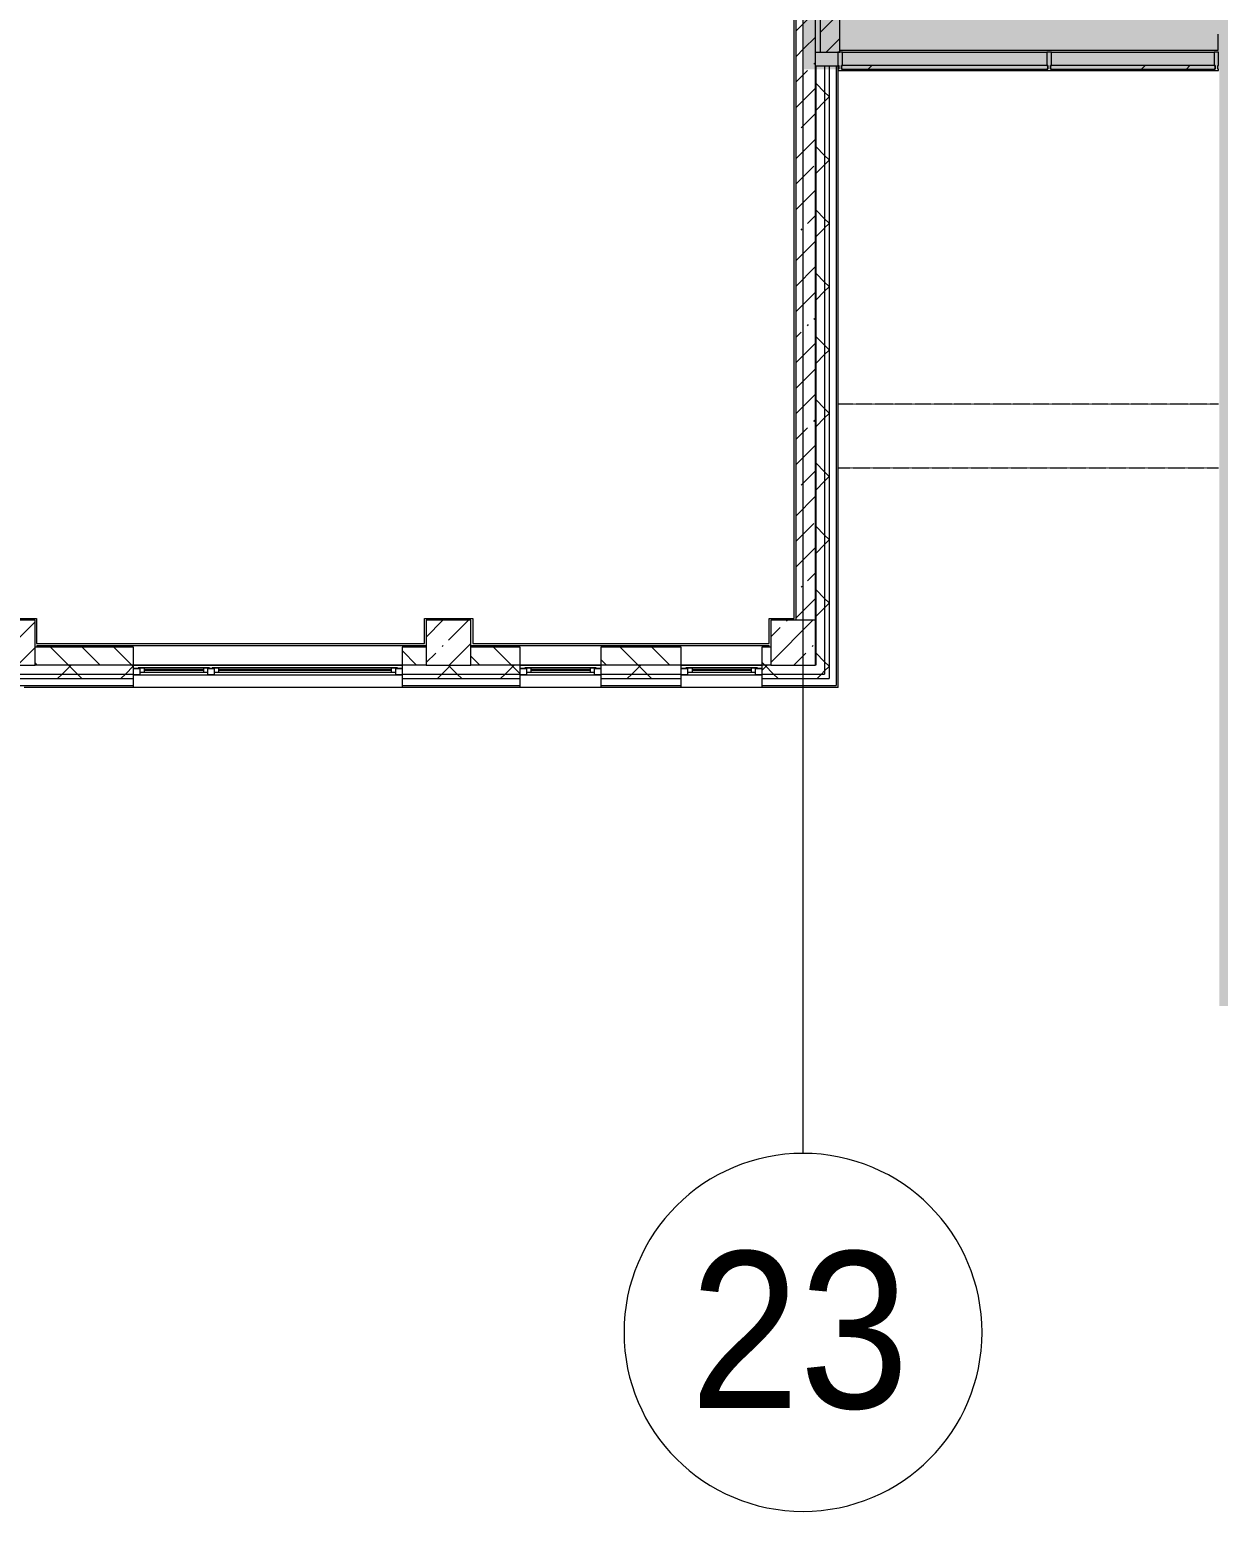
# Model space of a CAD drawing. Header units: millimetres. Extents: x 81773 to 282675, y -8553 to 29000.
# Drawn here: x 223722 to 237003, y -5906 to 10650 of the extents above; entities that cross this region are included whole.
import ezdxf

# ---------------------------------------------------------------- set-up
doc = ezdxf.new("R2010")
doc.units = ezdxf.units.MM
doc.linetypes.add('200_ШТРИХ__ш1_п0_6_', pattern=[1.6, 1, -0.6])
doc.linetypes.add('Осевая', pattern=[3175, 635, -476.25, 1587.5, -476.25])
doc.layers.add('A-DETL-GENF-5', color=7, linetype='Continuous', lineweight=9, true_color=0xc0c0c0, transparency=0.4)
for name, color, linetype, lineweight in [('A-DETL-MBND-1', 7, '200_ШТРИХ__ш1_п0_6_', 9), ('A-GLAZ-3', 7, 'Continuous', 5), ('A-GLAZ-CURT-2', 7, 'Continuous', 5), ('A-GLAZ-CWMG-2', 7, 'Continuous', 5), ('A-WALL', 7, 'Continuous', 9), ('A-WALL-2', 7, 'Continuous', 5), ('I-WALL-4', 7, 'Continuous', 5), ('S-COLS-2', 7, 'Continuous', 5), ('Оси', 7, 'Continuous', 9), ('Оси-1', 7, 'Continuous', 20), ('Оси-2', 7, 'Осевая', 9)]:
    doc.layers.add(name, color=color, linetype=linetype, lineweight=lineweight)
for name, color, linetype, lineweight, true_color in [('A-FLOR-2', 7, 'Continuous', 5, 0xb7b7b7), ('A-FLOR-3', 7, 'Continuous', 5, 0xaaaaaa), ('A-GLAZ-CURT-3', 7, 'Continuous', 5, 0x737373), ('A-GLAZ-CWMG-3', 7, 'Continuous', 5, 0x737373), ('A-GLAZ-CWMG-4', 7, 'Continuous', 5, 0x383e42), ('A-WALL-3', 7, 'Continuous', 5, 0x737373), ('I-WALL-5', 7, 'Continuous', 5, 0x737373)]:
    doc.layers.add(name, color=color, linetype=linetype, lineweight=lineweight, true_color=true_color)
doc.styles.add('Arial_1', font='arial.ttf', dxfattribs={"width": 0.9, "height": 1750})
pattern_1 = [(45, (147802.7, 0), (-285.1231, 285.1231), []), (45, (148087.8, 0), (-285.1231, 285.1231), [504.031, -100.806, 16.764, -84.042])]
pattern_2 = [(45, (147802.7, 0), (-353.5534, 353.5534), []), (135, (147802.7, 0), (-353.5534, -353.5534), [])]

# ---------------------------------------------------------------- blocks, each defined once
blk = doc.blocks.new('BSC_Колонна _Прямоугольная - 500х500-V111-3_3_3_птичка')
at = {"layer": 'S-COLS-2'}
h = blk.add_hatch(dxfattribs=at)
h.set_pattern_fill('FP_72', color=256, style=0, pattern_type=2)
h.set_pattern_definition([(45, (-75730, -3800), (-285.1231, 285.1231), []), (45, (-75444.88, -3800), (-285.1231, 285.1231), [504.031, -100.806, 16.764, -84.042])])
h.paths.add_polyline_path([(-250, -250), (250, -250), (250, 250), (-250, 250), (-250, 71)])
for p, q in [((250, 250), (-250, 250)), ((-250, 250), (-250, -250)), ((250, -250), (250, 250)), ((-250, -250), (250, -250))]:
    blk.add_line(p, q, dxfattribs=at)
blk = doc.blocks.new('BSC_Колонна _Прямоугольная - 500х500-V112-3_3_3_птичка')
at = {"layer": 'S-COLS-2'}
h = blk.add_hatch(dxfattribs=at)
h.set_pattern_fill('FP_73', color=256, style=0, pattern_type=2)
h.set_pattern_definition([(45, (-80600, -3800), (-285.1231, 285.1231), []), (45, (-80314.88, -3800), (-285.1231, 285.1231), [504.031, -100.806, 16.764, -84.042])])
h.paths.add_polyline_path([(-250, -250), (250, -250), (250, 250), (-250, 250)])
for p, q in [((250, 250), (-250, 250)), ((-250, 250), (-250, -250)), ((250, -250), (250, 250)), ((-250, -250), (250, -250))]:
    blk.add_line(p, q, dxfattribs=at)
blk = doc.blocks.new('120_Окно_СКБ_2Ст - 120_Окно_СКБ_2Ст 3000х2500 _мал_створка слева_-22809161-3_3_3_птичка')
at = {"layer": 'A-GLAZ-3'}
for p, q in [((-1500, -75), (-1500, -5)), ((-1500, -5), (-1430, -5)), ((1500, -5), (-1500, -5)), ((-1430, -75), (-1500, -75)), ((-1500, -75), (-1450, -75)), ((-1430, -75), (-1450, -75)), ((-1450, -75), (-1450, -85)), ((-1450, -85), (620, -85)), ((620, -85), (-1450, -85)), ((-1430, -5), (-1430, -75)), ((600, -35), (-1430, -35)), ((-1430, -35), (-1430, -75)), ((-1380, -85), (-1380, -35)), ((-1380, -55), (550, -55)), ((550, -65), (-1380, -65)), ((550, -85), (550, -35)), ((600, -75), (600, -5)), ((600, -5), (670, -5)), ((600, -75), (600, -35)), ((670, -75), (600, -75)), ((620, -75), (600, -75)), ((620, -75), (650, -75)), ((620, -85), (620, -75)), ((670, -75), (650, -75)), ((650, -75), (650, -85)), ((650, -85), (1450, -85)), ((1450, -85), (650, -85)), ((670, -5), (670, -75)), ((1430, -35), (670, -35)), ((670, -35), (670, -75)), ((720, -85), (720, -35)), ((720, -55), (1380, -55)), ((1380, -65), (720, -65)), ((1380, -85), (1380, -35)), ((1430, -75), (1430, -5)), ((1430, -5), (1500, -5)), ((1430, -75), (1430, -35)), ((1500, -75), (1430, -75)), ((1450, -75), (1430, -75)), ((1450, -75), (1500, -75)), ((1450, -85), (1450, -75)), ((1500, -5), (1500, -75))]:
    blk.add_line(p, q, dxfattribs=at)
blk = doc.blocks.new('120_Окно_СКБ_1Ст - 120_Окно_СКБ_1Ст 900х2500_h_-19906774-3_3_3_птичка')
at = {"layer": 'A-GLAZ-3'}
for p, q in [((-450, -75), (-450, -5)), ((-450, -5), (-380, -5)), ((450, -5), (-450, -5)), ((-380, -75), (-450, -75)), ((-450, -75), (-400, -75)), ((-380, -75), (-400, -75)), ((-400, -75), (-400, -85)), ((-400, -85), (400, -85)), ((400, -85), (-400, -85)), ((-380, -5), (-380, -75)), ((380, -35), (-380, -35)), ((-380, -35), (-380, -75)), ((-330, -85), (-330, -35)), ((-330, -55), (330, -55)), ((330, -65), (-330, -65)), ((330, -85), (330, -35)), ((380, -75), (380, -5)), ((380, -5), (450, -5)), ((380, -75), (380, -35)), ((450, -75), (380, -75)), ((400, -75), (380, -75)), ((400, -75), (450, -75)), ((400, -85), (400, -75)), ((450, -5), (450, -75))]:
    blk.add_line(p, q, dxfattribs=at)
blk = doc.blocks.new('120_Окно_СКБ_1Ст - 120_Окно_СКБ_1Ст 900х2500_h_-V202-3_3_3_птичка')
at = {"layer": 'A-GLAZ-3'}
for p, q in [((-450, -75), (-450, -5)), ((-450, -5), (-380, -5)), ((450, -5), (-450, -5)), ((-380, -75), (-450, -75)), ((-450, -75), (-400, -75)), ((-380, -75), (-400, -75)), ((-400, -75), (-400, -85)), ((-400, -85), (400, -85)), ((400, -85), (-400, -85)), ((-380, -5), (-380, -75)), ((380, -35), (-380, -35)), ((-380, -35), (-380, -75)), ((-330, -85), (-330, -35)), ((-330, -55), (330, -55)), ((330, -65), (-330, -65)), ((330, -85), (330, -35)), ((380, -75), (380, -5)), ((380, -5), (450, -5)), ((380, -75), (380, -35)), ((450, -75), (380, -75)), ((400, -75), (380, -75)), ((400, -85), (400, -75)), ((402, -75), (450, -75)), ((450, -5), (450, -75))]:
    blk.add_line(p, q, dxfattribs=at)
blk = doc.blocks.new('Системная панель - Стекло - 40мм-33184352-3_3_3_птичка')
at = {"layer": 'A-GLAZ-CURT-2'}
h = blk.add_hatch(dxfattribs=at)
h.set_pattern_fill('FP_135', color=256, style=0, pattern_type=2)
h.set_pattern_definition([(45, (-86642.5, -9710), (-1414.214, 1414.214), [1000, -3000]), (45, (-87642.5, -10210), (-1414.214, 1414.214), [3000, -1000]), (45, (-85642.5, -10710), (-1414.214, 1414.214), [1000, -3000])])
h.paths.add_polyline_path([(1153, 0), (1153, 40), (-1153, 40), (-1153, 0), (604, 0)])
at = {"layer": 'A-GLAZ-CURT-3'}
for p, q in [((1153, 40), (-1153, 40)), ((-1153, 40), (-1153, 0)), ((-1153, 0), (1153, 0)), ((1153, 0), (1153, 40))]:
    blk.add_line(p, q, dxfattribs=at)
blk = doc.blocks.new('Системная панель - Стекло - 40мм-33184353-3_3_3_птичка')
at = {"layer": 'A-GLAZ-CURT-2'}
h = blk.add_hatch(dxfattribs=at)
h.set_pattern_fill('FP_136', color=256, style=0, pattern_type=2)
h.set_pattern_definition([(45, (-88744.2, -9710), (-1414.214, 1414.214), [1000, -3000]), (45, (-89744.2, -10210), (-1414.214, 1414.214), [3000, -1000]), (45, (-87744.2, -10710), (-1414.214, 1414.214), [1000, -3000])])
h.paths.add_polyline_path([(919, 0), (919, 40), (-919, 40), (-919, 0), (622, 0)])
at = {"layer": 'A-GLAZ-CURT-3'}
for p, q in [((919, 40), (-919, 40)), ((-919, 40), (-919, 0)), ((-919, 0), (919, 0)), ((919, 0), (919, 40))]:
    blk.add_line(p, q, dxfattribs=at)
blk = doc.blocks.new('Прямоугольный импост - Импост структурный с накладкой - 190мм-33184356-3_3_3_птичка')
at = {"layer": 'A-GLAZ-CWMG-2'}
for p, q in [((-50, 2), (-50, 17)), ((-50, 17), (0, 17)), ((0, 17), (0, 2))]:
    blk.add_line(p, q, dxfattribs=at)
at = {"layer": 'A-GLAZ-CWMG-3'}
for p, q in [((-40, 0), (-50, 0)), ((-40, -40), (-40, 0)), ((0, 0), (-10, 0)), ((-10, 0), (-10, -40)), ((-50, -190), (-50, -40)), ((-50, -40), (-40, -40)), ((-10, -40), (0, -40)), ((0, -40), (0, -190)), ((0, -190), (-50, -190))]:
    blk.add_line(p, q, dxfattribs=at)
blk = doc.blocks.new('Прямоугольный импост - Импост структурный с накладкой - 190мм-33184358-3_3_3_птичка')
at = {"layer": 'A-GLAZ-CWMG-2'}
for p, q in [((0, 17), (-50, 17)), ((-50, 17), (-50, 2)), ((0, 2), (0, 17))]:
    blk.add_line(p, q, dxfattribs=at)
at = {"layer": 'A-GLAZ-CWMG-3'}
for p, q in [((-50, 0), (-40, 0)), ((-40, 0), (-40, -40)), ((-10, -40), (-10, 0)), ((-10, 0), (0, 0)), ((-40, -40), (-50, -40)), ((-50, -40), (-50, -190)), ((0, -40), (-10, -40)), ((0, -190), (0, -40)), ((-50, -190), (0, -190))]:
    blk.add_line(p, q, dxfattribs=at)
blk = doc.blocks.new('Прямоугольный импост - Импост структурный с накладкой - 190мм-33184349-3_3_3_птичка')
at = {"layer": 'A-GLAZ-CWMG-2'}
for p, q in [((-25, 2), (-25, 17)), ((-25, 17), (25, 17)), ((25, 17), (25, 2))]:
    blk.add_line(p, q, dxfattribs=at)
at = {"layer": 'A-GLAZ-CWMG-3'}
for p, q in [((-15, 0), (-25, 0)), ((-15, -40), (-15, 0)), ((25, 0), (15, 0)), ((15, 0), (15, -40)), ((-25, -190), (-25, -40)), ((-25, -40), (-15, -40)), ((15, -40), (25, -40)), ((25, -40), (25, -190)), ((25, -190), (-25, -190))]:
    blk.add_line(p, q, dxfattribs=at)
blk = doc.blocks.new('Прямоугольный импост - Импост структурный с накладкой - 190мм-23186050-3_3_3_птичка')
at = {"layer": 'A-GLAZ-CWMG-4'}
for points in [[(87285, 10250), (87285, 10400), (85000, 10400), (85000, 10250), (86747, 10250)], [(86747, 10193), (87285, 10193), (87285, 10208), (85000, 10208), (85000, 10193)], [(87285, 10208), (87285, 10210), (86747, 10208)]]:
    blk.add_hatch(color=256, dxfattribs=at).paths.add_polyline_path(points)
at = {"layer": 'A-GLAZ-CWMG-2'}
blk.add_line((85000, 10193), (87285, 10193), dxfattribs=at)
at = {"layer": 'A-GLAZ-CWMG-3'}
blk.add_line((85000, 10400), (87285, 10400), dxfattribs=at)
blk = doc.blocks.new('Прямоугольный импост - Импост структурный с накладкой - 190мм-23186051-3_3_3_птичка')
at = {"layer": 'A-GLAZ-CWMG-4'}
for points in [[(88000, 10250), (88000, 10400), (87335, 10400), (87335, 10250)], [(88000, 10208), (88000, 10210), (87335, 10208)], [(88000, 10193), (88000, 10208), (87335, 10208), (87335, 10193)]]:
    blk.add_hatch(color=256, dxfattribs=at).paths.add_polyline_path(points)
at = {"layer": 'A-GLAZ-CWMG-2'}
blk.add_line((87335, 10193), (88000, 10193), dxfattribs=at)
at = {"layer": 'A-GLAZ-CWMG-3'}
blk.add_line((87335, 10400), (88000, 10400), dxfattribs=at)
blk = doc.blocks.new('Прямоугольный импост - Импост структурный с накладкой - 190мм-23186052-3_3_3_птичка')
at = {"layer": 'A-GLAZ-CWMG-4'}
for points in [[(88000, 10250), (89154, 10250), (89154, 10400), (88000, 10400), (88000, 10380)], [(88000, 10193), (89154, 10193), (89154, 10208), (88000, 10208)]]:
    blk.add_hatch(color=256, dxfattribs=at).paths.add_polyline_path(points)
at = {"layer": 'A-GLAZ-CWMG-2'}
blk.add_line((88000, 10193), (89154, 10193), dxfattribs=at)
at = {"layer": 'A-GLAZ-CWMG-3'}
blk.add_line((88000, 10400), (89154, 10400), dxfattribs=at)
blk = doc.blocks.new('парапет9 - парапет-22867712-3_3_3_птичка')
at = {"layer": 'A-DETL-MBND-1'}
for p, q in [((89202, 7964), (84952, 7964)), ((84952, 7255), (89202, 7255))]:
    blk.add_line(p, q, dxfattribs=at)
blk = doc.blocks.new('BSC_Колонна _Прямоугольная - 500х500-V225-3_3_3_птичка')
at = {"layer": 'S-COLS-2'}
h = blk.add_hatch(dxfattribs=at)
h.set_pattern_fill('FP_140', color=256, style=0, pattern_type=2)
h.set_pattern_definition([(45, (-84450, -3800), (-285.1231, 285.1231), []), (45, (-84164.88, -3800), (-285.1231, 285.1231), [504.031, -100.806, 16.764, -84.042])])
h.paths.add_polyline_path([(-250, -250), (250, -250), (250, 250), (-250, 250)])
for p, q in [((250, 250), (-250, 250)), ((-250, 250), (-250, -250)), ((250, -250), (250, 250)), ((-250, -250), (250, -250))]:
    blk.add_line(p, q, dxfattribs=at)
blk = doc.blocks.new('Ось сетки - D8-29747960-3_3_3_птичка')
at = {"layer": 'Оси-1'}
for start, end in [(360, 180), (180, 360)]:
    blk.add_arc((0, 0), 4, start, end, dxfattribs=at)

msp = doc.modelspace()

# ---------------------------------------------------------------- hatches: boundary and pattern name
at = {"layer": 'A-DETL-GENF-5'}
msp.add_hatch(color=256, dxfattribs=at).paths.add_polyline_path([(269518.6, -258), (273035.7, -258), (273035.7, 21479), (241135.7, 21479), (241135.7, 27379), (232372.7, 27379), (232372.7, 10208.3), (237012.7, 10208.3), (237012.7, -258), (268458.9, -258)])
at = {"layer": 'A-WALL-2'}
h = msp.add_hatch(dxfattribs=at)
h.set_pattern_fill('FP_84', color=256, style=0, pattern_type=2)
h.set_pattern_definition(pattern_2)
h.paths.add_polyline_path([(232504.3, 10208.3), (232604.3, 10208.3), (232604.3, 10242), (232504.3, 10242)])
h = msp.add_hatch(dxfattribs=at)
h.set_pattern_fill('FP_84', color=256, style=0, pattern_type=2)
h.set_pattern_definition(pattern_2)
h.paths.add_polyline_path([(232604.3, 3450), (232603.8, 10208.3), (232504.3, 10208.3), (232504.3, 3450)])
h = msp.add_hatch(dxfattribs=at)
h.set_pattern_fill('FP_84', color=256, style=0, pattern_type=2)
h.set_pattern_definition(pattern_2)
h.paths.add_polyline_path([(232604.3, 10208.3), (232654.3, 10208.3), (232654.3, 10242), (232604.3, 10242)])
h = msp.add_hatch(dxfattribs=at)
h.set_pattern_fill('FP_84', color=256, style=0, pattern_type=2)
h.set_pattern_definition(pattern_2)
h.paths.add_polyline_path([(232654.3, 3400), (232654, 10208.3), (232604.3, 10208.3), (232604.3, 3400)])
h = msp.add_hatch(dxfattribs=at)
h.set_pattern_fill('FP_82', color=256, style=0, pattern_type=2)
h.set_pattern_definition([(135, (147802.7, 0), (-176.7767, -176.7767), [])])
h.paths.add_polyline_path([(232002.7, 3550), (232002.7, 3750), (231902.7, 3750), (231902.7, 3550)])
h.paths.add_polyline_path([(231002.7, 3550), (231002.7, 3750), (230102.7, 3750), (230102.7, 3550), (230310.7, 3550)])
h.paths.add_polyline_path([(224882.7, 3550), (224882.7, 3750), (223782.7, 3750), (223782.7, 3550), (223952.7, 3550)])
h.paths.add_polyline_path([(228152.7, 3550), (228152.7, 3750), (227882.7, 3750), (227882.7, 3550)])
h.paths.add_polyline_path([(228652.7, 3550), (229202.7, 3550), (229202.7, 3750), (228652.7, 3750), (228652.7, 3666.7)])
h = msp.add_hatch(dxfattribs=at)
h.set_pattern_fill('FP_84', color=256, style=0, pattern_type=2)
h.set_pattern_definition(pattern_2)
h.paths.add_polyline_path([(232502.7, 3450), (232504.3, 3450), (232502.7, 3550), (231902.7, 3550), (231902.7, 3450), (232430.1, 3450)])
h.paths.add_polyline_path([(228191.4, 3450), (229202.7, 3450), (229202.7, 3550), (227882.7, 3550), (227882.7, 3450)])
h.paths.add_polyline_path([(223952.7, 3450), (224882.7, 3450), (224882.7, 3550), (223502.7, 3550), (223502.7, 3450), (223782.7, 3450)])
h.paths.add_polyline_path([(230102.7, 3450), (231002.7, 3450), (231002.7, 3550), (230102.7, 3550)])
h = msp.add_hatch(dxfattribs=at)
h.set_pattern_fill('FP_84', color=256, style=0, pattern_type=2)
h.set_pattern_definition(pattern_2)
h.paths.add_polyline_path([(230102.7, 3400), (231002.7, 3400), (231002.7, 3450), (230102.7, 3450)])
h.paths.add_polyline_path([(232604.3, 3400), (232604.3, 3450), (231902.7, 3450), (231902.7, 3400), (232504.3, 3400)])
h.paths.add_polyline_path([(224882.7, 3400), (224882.7, 3450), (223502.7, 3450), (223502.7, 3400), (223952.7, 3400)])
h.paths.add_polyline_path([(227882.7, 3400), (229202.7, 3400), (229202.7, 3450), (227882.7, 3450)])
at = {"layer": 'I-WALL-4'}
h = msp.add_hatch(dxfattribs=at)
h.set_pattern_fill('FP_80', color=256, style=0, pattern_type=2)
h.set_pattern_definition(pattern_1)
h.paths.add_polyline_path([(232552.7, 10400), (232772.7, 10400), (232772.7, 19100), (232552.7, 19100), (232552.7, 10439.8)])
h = msp.add_hatch(dxfattribs=at)
h.set_pattern_fill('FP_80', color=256, style=0, pattern_type=2)
h.set_pattern_definition(pattern_1)
h.paths.add_polyline_path([(232282.7, 4050), (232502.7, 4050), (232502.7, 10208.3), (232372.7, 10208.3), (232372.7, 15130), (232282.7, 15130), (232282.7, 4462.7)])
h = msp.add_hatch(dxfattribs=at)
h.set_pattern_fill('FP_80', color=256, style=0, pattern_type=2)
h.set_pattern_definition(pattern_1)
h.paths.add_polyline_path([(232430.1, 10208.3), (232502.7, 10208.3), (232502.7, 15130), (232372.7, 15130), (232372.7, 10208.3)])

# ---------------------------------------------------------------- linework, layer by layer
at = {"layer": 'A-DETL-MBND-1'}
for p, q in [((232502.7, 10400), (232552.7, 10400)), ((232752.7, 10242), (232752.7, 10250))]:
    msp.add_line(p, q, dxfattribs=at)
at = {"layer": 'A-FLOR-2'}
for p, q in [((237001.7, 10420), (237001.7, 10600)), ((232772.7, 10420), (237001.7, 10420))]:
    msp.add_line(p, q, dxfattribs=at)
at = {"layer": 'A-FLOR-3'}
for p, q in [((232262.7, 4070), (232262.7, 10879)), ((223523.7, 4070), (223797.7, 4070)), ((223797.7, 4070), (223797.7, 3791)), ((228132.7, 3791), (228132.7, 4070)), ((228132.7, 4070), (228672.7, 4070)), ((228672.7, 4070), (228672.7, 3790)), ((231982.7, 3790), (231982.7, 4070)), ((231982.7, 4070), (232262.7, 4070)), ((223797.7, 3791), (228132.7, 3791)), ((228672.7, 3790), (231982.7, 3790))]:
    msp.add_line(p, q, dxfattribs=at)
at = {"layer": 'A-WALL'}
for p, q in [((232604.3, 10242), (232604.3, 3450)), ((232654.3, 10242), (232654.3, 3400)), ((232734.3, 10242), (232734.3, 3320)), ((224882.7, 3550), (223782.7, 3550)), ((228152.7, 3550), (227882.7, 3550)), ((229202.7, 3550), (228652.7, 3550)), ((231002.7, 3550), (230102.7, 3550)), ((232002.7, 3550), (231902.7, 3550)), ((223502.7, 3450), (224882.7, 3450)), ((223502.7, 3400), (224882.7, 3400)), ((223502.7, 3320), (224882.7, 3320)), ((227882.7, 3450), (229202.7, 3450)), ((227882.7, 3400), (229202.7, 3400)), ((227882.7, 3320), (229202.7, 3320)), ((230102.7, 3450), (231002.7, 3450)), ((230102.7, 3400), (231002.7, 3400)), ((230102.7, 3320), (231002.7, 3320)), ((231902.7, 3450), (232604.3, 3450)), ((231902.7, 3400), (232654.3, 3400)), ((231902.7, 3320), (232734.3, 3320))]:
    msp.add_line(p, q, dxfattribs=at)
at = {"layer": 'A-WALL-2'}
for p, q in [((232504.3, 10242), (232504.3, 3550)), ((232754.3, 3300), (232754.3, 10242)), ((224882.7, 3750), (223782.7, 3750)), ((224882.7, 3300), (224882.7, 3750)), ((227882.7, 3750), (227882.7, 3300)), ((228152.7, 3750), (227882.7, 3750)), ((229202.7, 3750), (228652.7, 3750)), ((229202.7, 3300), (229202.7, 3750)), ((230102.7, 3750), (230102.7, 3300)), ((231002.7, 3750), (230102.7, 3750)), ((231002.7, 3300), (231002.7, 3750)), ((231902.7, 3750), (231902.7, 3300)), ((232002.7, 3750), (231902.7, 3750)), ((224882.7, 3550), (227882.7, 3550)), ((229202.7, 3550), (230102.7, 3550)), ((231002.7, 3550), (231902.7, 3550)), ((232754.3, 3300), (223660.7, 3300))]:
    msp.add_line(p, q, dxfattribs=at)
at = {"layer": 'A-WALL-3'}
msp.add_line((232754.3, 10242), (232504.3, 10242), dxfattribs=at)
at = {"layer": 'I-WALL-4'}
for p, q in [((232282.7, 10900), (232282.7, 4050)), ((232502.7, 4050), (232502.7, 10375.5)), ((223802.7, 3770), (228152.7, 3770)), ((223802.7, 3770), (223802.7, 3750)), ((228652.7, 3770), (231982.7, 3770)), ((231982.7, 3750), (231982.7, 3770)), ((227882.7, 3550), (224882.7, 3550)), ((230102.7, 3550), (229202.7, 3550)), ((231902.7, 3550), (231002.7, 3550))]:
    msp.add_line(p, q, dxfattribs=at)
at = {"layer": 'I-WALL-5'}
for p, q in [((232552.7, 19100), (232552.7, 10400)), ((232502.7, 10380), (232502.7, 15130)), ((232772.7, 10400), (232772.7, 13400)), ((232552.7, 10400), (232772.7, 10400))]:
    msp.add_line(p, q, dxfattribs=at)
at = {"layer": 'Оси'}
for p, q in [((232362.7, 10029.8), (232362.7, 21915.1)), ((232362.7, -1906.3), (232362.7, 9979))]:
    msp.add_line(p, q, dxfattribs=at)
at = {"layer": 'Оси-2'}
msp.add_line((232362.7, 9979), (232362.7, 10029.8), dxfattribs=at)

# ---------------------------------------------------------------- block references
at = {"layer": 'A-DETL-MBND-1'}
msp.add_blockref('парапет9 - парапет-22867712-3_3_3_птичка', (147802.7, -1500), dxfattribs=at)
at = {"layer": 'A-GLAZ-3', "rotation": 180}
for name, p in [('120_Окно_СКБ_2Ст - 120_Окно_СКБ_2Ст 3000х2500 _мал_створка слева_-22809161-3_3_3_птичка', (226382.7, 3435)), ('120_Окно_СКБ_1Ст - 120_Окно_СКБ_1Ст 900х2500_h_-V202-3_3_3_птичка', (229652.7, 3435)), ('120_Окно_СКБ_1Ст - 120_Окно_СКБ_1Ст 900х2500_h_-19906774-3_3_3_птичка', (231452.7, 3435))]:
    msp.add_blockref(name, p, dxfattribs=at)
at = {"layer": 'A-GLAZ-CURT-3'}
for name, p in [('Системная панель - Стекло - 40мм-33184352-3_3_3_птичка', (233945.2, 10210)), ('Системная панель - Стекло - 40мм-33184353-3_3_3_птичка', (236046.9, 10210))]:
    msp.add_blockref(name, p, dxfattribs=at)
at = {"layer": 'A-GLAZ-CWMG-2', "extrusion": (0, 0, -1), "rotation": 180}
for name, p in [('Прямоугольный импост - Импост структурный с накладкой - 190мм-33184349-3_3_3_птичка', (-235112.7, 10210)), ('Прямоугольный импост - Импост структурный с накладкой - 190мм-33184356-3_3_3_птичка', (-237006.2, 10210))]:
    msp.add_blockref(name, p, dxfattribs=at)
at = {"layer": 'A-GLAZ-CWMG-3', "rotation": 180}
msp.add_blockref('Прямоугольный импост - Импост структурный с накладкой - 190мм-33184358-3_3_3_птичка', (232752.7, 10210), dxfattribs=at)
at = {"layer": 'A-GLAZ-CWMG-3'}
for name in ['Прямоугольный импост - Импост структурный с накладкой - 190мм-23186050-3_3_3_птичка', 'Прямоугольный импост - Импост структурный с накладкой - 190мм-23186051-3_3_3_птичка', 'Прямоугольный импост - Импост структурный с накладкой - 190мм-23186052-3_3_3_птичка']:
    msp.add_blockref(name, (147802.7, 0), dxfattribs=at)
at = {"layer": 'S-COLS-2'}
for name, p in [('BSC_Колонна _Прямоугольная - 500х500-V111-3_3_3_птичка', (223532.7, 3800)), ('BSC_Колонна _Прямоугольная - 500х500-V112-3_3_3_птичка', (228402.7, 3800)), ('BSC_Колонна _Прямоугольная - 500х500-V225-3_3_3_птичка', (232252.7, 3800))]:
    msp.add_blockref(name, p, dxfattribs=at)
at = {"layer": 'Оси-1', "xscale": 499.9999999999995, "yscale": 499.9999999999995, "zscale": 499.9999999999995}
msp.add_blockref('Ось сетки - D8-29747960-3_3_3_птичка', (232362.7, -3906.3), dxfattribs=at)

# ---------------------------------------------------------------- texts
at = {"layer": 'Оси', "insert": (231099.6, -3003), "char_height": 1750, "width": 3030.379, "attachment_point": 1, "style": 'Arial_1'}
msp.add_mtext('23', dxfattribs=at)

doc.saveas('drawing.dxf')
